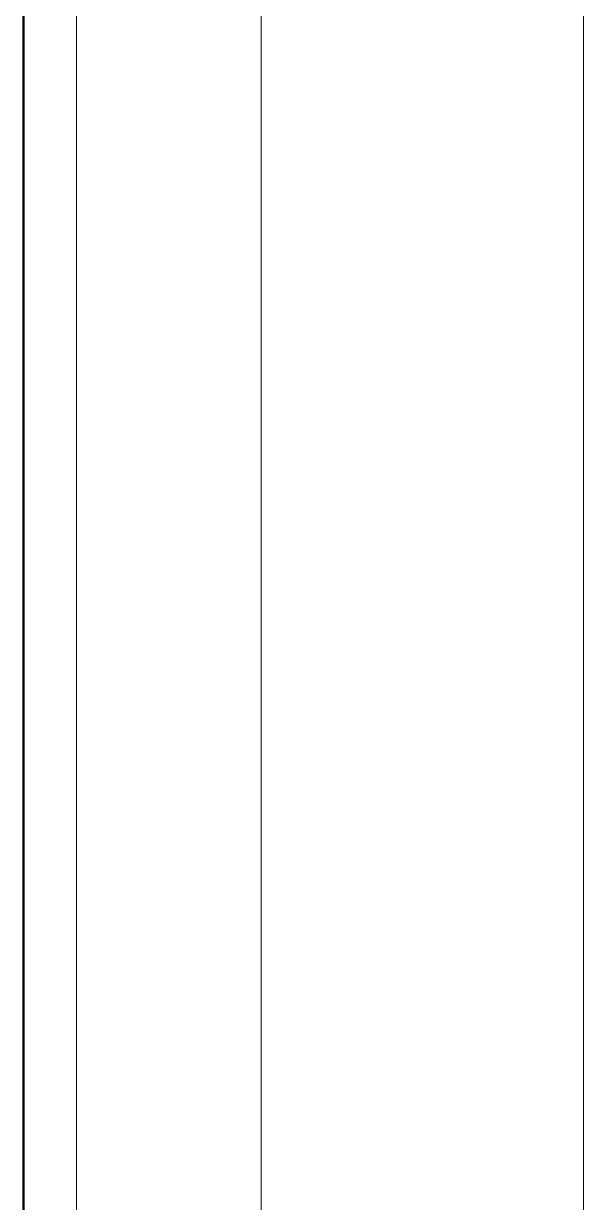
# Model space of a CAD drawing. Header units: inches. Extents: x -4235 to -464, y 9706 to 12365.
# Drawn here: x -2995.95 to -2989.32, y 11922.6 to 11936.56 of the extents above; entities that cross this region are included whole.
import ezdxf

# ---------------------------------------------------------------- set-up
doc = ezdxf.new("R2010")
doc.units = ezdxf.units.IN
doc.header["$MEASUREMENT"] = 0
for name, color, linetype, lineweight in [('0-1', 7, 'Continuous', 5), ('A-FLOR-6', 50, 'Continuous', 13), ('A-WALL-1', 50, 'Continuous', 13), ('I-WALL-1', 250, 'Continuous', 50), ('I-WALL-2', 254, 'Continuous', 9)]:
    doc.layers.add(name, color=color, linetype=linetype, lineweight=lineweight)

# ---------------------------------------------------------------- blocks, each defined once
blk = doc.blocks.new('CTR - 1st Phase - Common Walls_rvt-1-BACKGROUND - BASEMENT')
at = {"layer": 'A-WALL-1'}
for p, q in [((-2995.324, 11849.564), (-2995.324, 11949.189)), ((-2989.324, 11849.564), (-2989.324, 11949.189))]:
    blk.add_line(p, q, dxfattribs=at)
at = {"layer": 'I-WALL-1'}
blk.add_line((-2995.949, 11949.189), (-2995.949, 11849.564), dxfattribs=at)
at = {"layer": 'I-WALL-2'}
blk.add_line((-2995.949, 11949.189), (-2995.949, 11849.564), dxfattribs=at)

msp = doc.modelspace()

# ---------------------------------------------------------------- linework, layer by layer
at = {"layer": 'A-FLOR-6'}
msp.add_line((-2993.136, 12077.189), (-2993.136, 11847.189), dxfattribs=at)

# ---------------------------------------------------------------- block references
at = {"layer": '0-1'}
msp.add_blockref('CTR - 1st Phase - Common Walls_rvt-1-BACKGROUND - BASEMENT', (0, 0), dxfattribs=at)

doc.saveas('drawing.dxf')
